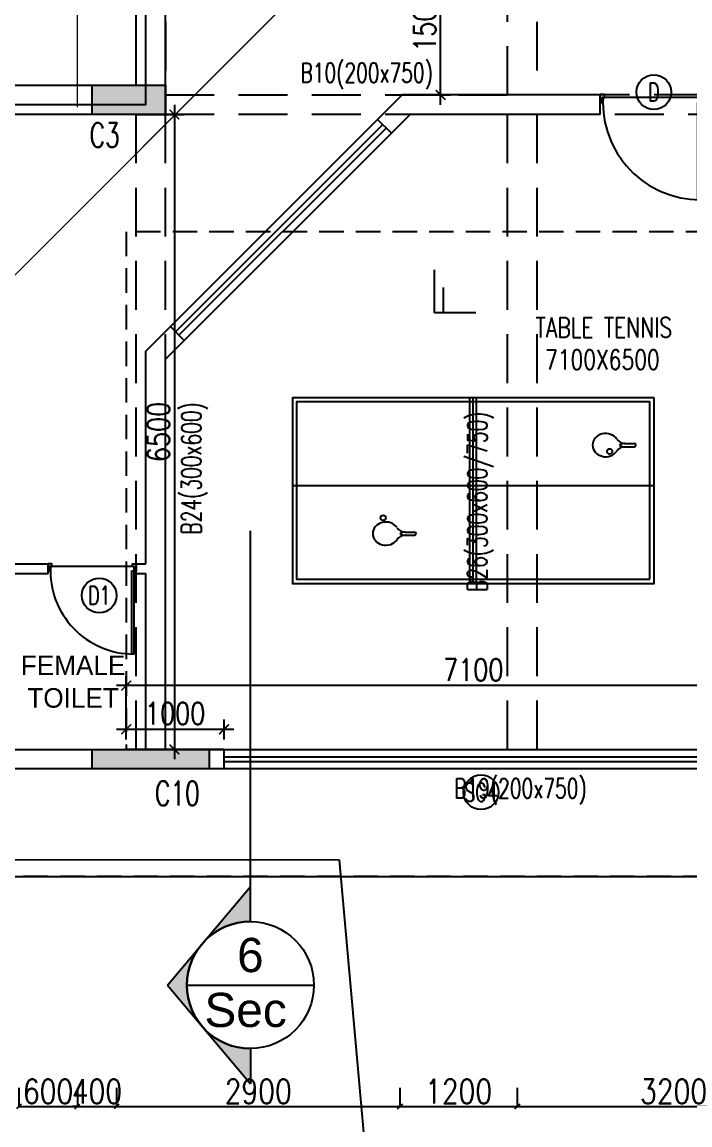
# Model space of a CAD drawing. Extents: x -32840 to 422982, y 280745 to 888746.
# Drawn here: x 82612 to 89445, y 851493 to 862783 of the extents above; entities that cross this region are included whole.
import ezdxf
from ezdxf.enums import TextEntityAlignment as Align

# ---------------------------------------------------------------- set-up
doc = ezdxf.new("R2010")
doc.units = 0
doc.header["$LTSCALE"] = 1000
doc.header["$PDMODE"] = 3
doc.linetypes.add('CONTINOUS', pattern=[0])
doc.linetypes.add('HIDDEN', pattern=[0.375, 0.25, -0.125])
doc.layers.get('Defpoints').update_dxf_attribs({"linetype": 'HIDDEN'})
for name, color, linetype in [('A-Chejja', 5, 'HIDDEN'), ('a-dim', 3, 'Continuous'), ('A-DOOR', 1, 'Continuous'), ('a-drive(base)', 22, 'Continuous'), ('A-FL-Drop', 3, 'Continuous'), ('A-PLINE', 2, 'Continuous'), ('A-RD', 6, 'Continuous'), ('A-Tag LVl', 2, 'Continuous'), ('A-TAG-DW', 2, 'Continuous'), ('A-WALL', 7, 'CONTINOUS'), ('COLNO', 6, 'Continuous'), ('Glass parttion', 5, 'CONTINOUS'), ('S-BEAM', 2, 'Continuous'), ('S-BEAM NO', 3, 'Continuous'), ('S-RCWALL', 10, 'Continuous'), ('S-RCWALL HATCH', 165, 'Continuous'), ('secton', 8, 'Continuous')]:
    doc.layers.add(name, color=color, linetype=linetype)
doc.layers.add('A-Dim grid', color=3, linetype='Continuous', transparency=0.5)
doc.layers.add('A-FUR', color=33, linetype='Continuous', plot=False, transparency=0.5)
doc.layers.add('A08_Wall_Partition Wood_MAA', color=242, linetype='Continuous', lineweight=5)
doc.layers.add('I-ANNO-TEXT', color=130, linetype='Continuous', lineweight=18)
doc.styles.add('Arial', font='arial.ttf')
doc.styles.add('I_NOTE', font='', dxfattribs={"height": 1.5})
doc.styles.add('ROMANS', font='romans.shx', dxfattribs={"width": 0.8})
doc.styles.get('I_NOTE').set_extended_font_data('Tekton')
doc.dimstyles.new('A-Dim Grid', dxfattribs={"dimscale": 100, "dimtxt": 2.5, "dimasz": 0.5, "dimexe": 0, "dimexo": 0, "dimgap": 0.3, "dimtad": 1, "dimdec": 0, "dimlfac": -0.01, "dimzin": 3, "dimdsep": 46, "dimtxsty": 'ROMANS', "dimblk": 'OBLIQUE', "dimcen": 5, "dimclrd": 256, "dimclre": 8, "dimclrt": 4, "dimadec": 0, "dimazin": 0, "dimtfac": 1, "dimtdec": 0, "dimtix": 1, "dimtmove": 1, "dimatfit": 3, "dimfxl": 1, "dimfrac": 2, "dimtolj": 1, "dimtzin": 3, "dimlwd": -1, "dimarcsym": 0})
doc.dimstyles.new('dim-1', dxfattribs={"dimscale": 100, "dimtxt": 2.25, "dimasz": 1, "dimexe": 1, "dimexo": 1, "dimgap": 0.5, "dimtad": 1, "dimdec": 0, "dimzin": 3, "dimdsep": 46, "dimtxsty": 'ROMANS', "dimblk": 'ARCHTICK', "dimcen": 0.0625, "dimdle": 1, "dimclrd": 256, "dimclre": 256, "dimclrt": 6, "dimadec": 0, "dimazin": 0, "dimtfac": 1, "dimtdec": 0, "dimtix": 1, "dimtmove": 1, "dimatfit": 3, "dimfxl": 1, "dimfrac": 2, "dimtolj": 1, "dimtzin": 3, "dimarcsym": 0})

# ---------------------------------------------------------------- blocks, each defined once
blk = doc.blocks.new('A$C6b1eea8e')
at = {"layer": 'S-RCWALL HATCH'}
for points in [[(9120.4, 11348.1), (9120.4, 11048.1), (8370.4, 11048.1), (8370.4, 11348.1)], [(9570.4, 4548.1), (8370.4, 4548.1), (8370.4, 4348.1), (9570.4, 4348.1)]]:
    blk.add_hatch(color=8, dxfattribs=at).paths.add_polyline_path(points)
at = {"layer": 'S-BEAM', "color": 8, "linetype": 'HIDDEN', "ltscale": 2}
for p, q in [((9120.4, 17248.1), (9120.4, 11248.1)), ((12620.4, 11248.1), (12620.4, 17248.1)), ((12920.4, 12748.1), (12920.4, 11248.1)), ((9120.4, 11248.1), (12620.4, 11248.1)), ((19120.4, 11248.1), (12920.4, 11248.1)), ((8820.4, 11048.1), (3820.4, 11048.1)), ((8820.4, 4548.1), (8820.4, 11048.1)), ((12620.4, 11048.1), (9120.4, 11048.1)), ((9120.4, 4548.1), (9120.4, 11048.1)), ((12620.4, 4548.1), (12620.4, 11048.1)), ((15720.4, 11048.1), (12920.4, 11048.1)), ((12920.4, 11048.1), (12920.4, 4548.1)), ((3820.2, 4548.1), (8720.4, 4548.1)), ((9345.4, 4547.8), (12620.4, 4548.1)), ((12920.4, 4548.1), (15720.4, 4548.1))]:
    blk.add_line(p, q, dxfattribs=at)
at = {"layer": 'S-BEAM', "color": 8, "linetype": 'HIDDEN', "ltscale": 750}
for points in [[(3820.4, 11348.1), (8820.4, 11348.1), (8820.4, 17248.1), (3820.4, 17248.1)], [(8595.4, 4347.8), (3820.4, 4348.1)], [(15720.4, 4348.1), (9345.4, 4347.8)]]:
    blk.add_lwpolyline(points, dxfattribs=at)
at = {"layer": 'S-BEAM', "color": 8}
blk.add_lwpolyline([(3620.4, 3248.1), (15420.4, 3248.1), (15420.4, 3048.1), (29020.4, 3048.1), (29020.4, 6350.6)], dxfattribs=at)
at = {"layer": 'S-RCWALL', "color": 8}
for points in [[(9120.4, 11348.1), (9120.4, 11048.1), (8370.4, 11048.1), (8370.4, 11348.1)], [(9570.4, 4548.1), (9570.4, 4348.1), (8370.4, 4348.1), (8370.4, 4548.1)]]:
    blk.add_lwpolyline(points, close=True, dxfattribs=at)
at = {"layer": 'secton', "color": 8, "linetype": 'Continuous'}
for p, q in [((11874.7, 9018.6), (11874.7, 9456.8)), ((11968.1, 9018.6), (11968.1, 9276.9)), ((12296.7, 9018.6), (11874.7, 9018.6))]:
    blk.add_line(p, q, dxfattribs=at)
at = {"layer": 'COLNO', "color": 8, "style": 'ROMANS', "width": 0.7}
for s, p in [('C3', (8346.6, 10712.4)), ('C10', (9014.7, 3973.3))]:
    blk.add_text(s, height=250, dxfattribs=at).set_placement(p)
at = {"layer": 'S-BEAM NO', "color": 8, "style": 'ROMANS', "width": 0.7}
for s, p in [('B10(200x750)', (11179.8, 11575)), ('B19(200x750)', (12753, 4249.9))]:
    blk.add_text(s, height=200, dxfattribs=at).set_placement(p, align=Align.TOP_CENTER)
for s, p in [('B24(300x600)', (9285.6, 7425)), ('B26(300x600/750)', (12212.5, 7083.7))]:
    blk.add_text(s, height=200, rotation=90, dxfattribs=at).set_placement(p, align=Align.TOP_CENTER)
blk = doc.blocks.new('TT TABLE')
for p, q in [((2700, 5400), (2700, 1700)), ((2192, 4246), (2192, 4151)), ((2225, 4246), (2225, 4151)), ((1700, 3583), (3600, 3583)), ((1700, 3550), (3600, 3550)), ((1700, 3517), (3600, 3517)), ((3098, 1998), (3098, 1902)), ((3132, 1998), (3132, 1902))]:
    blk.add_line(p, q)
at = {"color": 8, "linetype": 'HIDDEN'}
blk.add_lwpolyline([(5300, 0), (5300, 7100), (0, 7100), (0, 0)], close=True, dxfattribs=at)
for points in [[(3600, 1700), (3600, 5400), (1700, 5400), (1700, 1700)], [(1742, 1742), (3558, 1742), (3558, 5358), (1742, 5358)]]:
    blk.add_lwpolyline(points, close=True)
for centre in [(2371, 4471), (3051, 2154)]:
    blk.add_circle(centre, 27)
for centre, radius, start, end in [((2092, 4246), 100, 0, 56.0593), ((2292, 4246), 100, 146.4427, 180), ((2125, 4246), 100, 0, 33.5573), ((2325, 4246), 100, 123.9407, 180), ((2209, 4151), 16.7, 180, 0), ((2998, 1998), 100, 0, 56.0593), ((3198, 1998), 100, 146.4427, 180), ((3032, 1998), 100, 0, 33.5573), ((3232, 1998), 100, 123.9407, 180), ((3115, 1902), 16.7, 180, 0)]:
    blk.add_arc(centre, radius, start, end)
for centre in [(2209, 4444), (3115, 2195)]:
    blk.add_ellipse(centre, major_axis=(0, 134), ratio=0.887882, start_param=3.680207, end_param=8.886163)
blk = doc.blocks.new('900 SINGLE 1')
for points in [[(43.2, 70.5), (23.2, 70.5), (23.2, 924.1), (43.2, 924.1)], [(37.1, 28.8), (37.1, 0), (0, 0), (0, 70.5), (18.6, 70.5), (18.6, 28.8)], [(862.9, 28.8), (862.9, 0), (900, 0), (900, 70.5), (881.4, 70.5), (881.4, 28.8)]]:
    blk.add_lwpolyline(points, close=True)
at = {"color": 8}
blk.add_arc((23.2, 70.5), 853.6, 357.19637, 90, dxfattribs=at)
at = {"layer": 'A-FL-Drop'}
blk.add_line((18.6, 28.8), (881.4, 28.8), dxfattribs=at)
blk = doc.blocks.new('RD')
at = {"style": 'ROMANS', "width": 0.75}
for tag, p in [('RT', (10.24, 14.08)), ('SZ', (10.24, 2.74))]:
    blk.add_attdef(tag, text='', height=9, dxfattribs=at).set_placement(p, align=Align.CENTER)
blk = doc.blocks.new('TAG-DOOR-WINOW')
blk.add_circle((0, 0), 2.37)
at = {"color": 6, "style": 'ROMANS', "width": 0.7}
blk.add_attdef('DW', text='', height=2.5, dxfattribs=at).set_placement((0, 0), align=Align.MIDDLE_CENTER)
blk = doc.blocks.new('TAG-SEC-ARROW')
h = blk.add_hatch(color=256)
h.paths.add_polyline_path([(-10.11, 0), (-6.5, 0, -0.2206), (-4.2, 4.96)])
h.paths.add_polyline_path([(0, 8.49), (-4.16, 5, -0.175251), (0, 6.5, -0.175251), (4.16, 5)])
h.paths.add_polyline_path([(4.2, 4.96, -0.2206), (6.5, 0), (10.11, 0)])
for p, q in [((0, 8.49), (-10.11, 0)), ((0, 8.49), (10.11, 0)), ((-6.5, 0), (-10.11, 0)), ((6.5, 0), (46.5, 0))]:
    blk.add_line(p, q)
blk.add_arc((0, 0), 6.5, 0, 180)
blk = doc.blocks.new('TAG-SEC')
blk.add_line((-6.5, 0), (6.5, 0))
blk.add_circle((0, 0), 6.5)
at = {"color": 6, "style": 'Arial'}
blk.add_attdef('88', text='', height=3.5, dxfattribs=at).set_placement((0, 3.08), align=Align.MIDDLE_CENTER)
at = {"color": 6, "style": 'ROMANS', "width": 0.708488}
blk.add_attdef('X8-X-8888', text='', height=1.75, dxfattribs=at).set_placement((-5.58, -2.55), (5.58, -2.55), align=Align.FIT)
blk = doc.blocks.new('A$Ce1edbb18')
at = {"layer": 'A-Tag LVl', "xscale": 100.0000000000005, "yscale": 100.0000000000005, "zscale": 100.0000000000005, "rotation": 90}
blk.add_blockref('TAG-SEC-ARROW', (6370, -15413), dxfattribs=at)
at = {"layer": 'A-Tag LVl'}
ref = blk.add_blockref('TAG-SEC', (6370, -15413), dxfattribs=dict(at, xscale=100, yscale=100, zscale=100))
ref.add_attrib('88', '6', dxfattribs={"layer": '0', "color": 6, "height": 350, "style": 'Arial'}).set_placement((6370, -15105), align=Align.MIDDLE_CENTER)
ref.add_attrib('X8-X-8888', 'Sec', dxfattribs={"layer": '0', "color": 6, "height": 350, "rotation": 360, "style": 'Arial'}).set_placement((6321, -15667), align=Align.MIDDLE_CENTER)
blk = doc.blocks.new('_ArchTick')
at = {"color": 0, "linetype": 'ByBlock', "const_width": 0.15}
blk.add_lwpolyline([(-0.5, -0.5), (0.5, 0.5)], dxfattribs=at)
blk = doc.blocks.new('*D1331')
at = {"layer": 'a-dim', "lineweight": -2, "transparency": 16777216}
for p, q in [((83678, 855437, 0), (83678, 855643, 0)), ((84678, 855437, 0), (84678, 855643, 0)), ((83578, 855543, 0), (84778, 855543, 0))]:
    blk.add_line(p, q, dxfattribs=at)
at = {"layer": 'Defpoints', "color": 0, "transparency": 16777216}
for p in [(84678, 855543, 0), (83678, 855337, 0), (84678, 855337, 0)]:
    blk.add_point(p, dxfattribs=at)
at = {"layer": 'a-dim', "lineweight": -2, "transparency": 16777216, "xscale": 100, "yscale": 100, "zscale": 100, "rotation": 180}
blk.add_blockref('_ArchTick', (83678, 855543, 0), dxfattribs=at)
at = {"layer": 'a-dim', "lineweight": -2, "transparency": 16777216, "xscale": 100, "yscale": 100, "zscale": 100}
blk.add_blockref('_ArchTick', (84678, 855543, 0), dxfattribs=at)
at = {"layer": 'a-dim', "color": 6, "transparency": 16777216, "insert": (84178, 855705, 0), "char_height": 225, "attachment_point": 5, "style": 'ROMANS'}
blk.add_mtext('\\A1;1000', dxfattribs=at)
blk = doc.blocks.new('*D1332')
at = {"layer": 'a-dim', "lineweight": -2, "transparency": 16777216}
for p, q in [((83678, 855437, 0), (83678, 856090, 0)), ((90778, 855437, 0), (90778, 856090, 0)), ((90878, 855990, 0), (83578, 855990, 0))]:
    blk.add_line(p, q, dxfattribs=at)
at = {"layer": 'Defpoints', "color": 0, "transparency": 16777216}
for p in [(83678, 855990, 0), (83678, 855337, 0), (90778, 855337, 0)]:
    blk.add_point(p, dxfattribs=at)
at = {"layer": 'a-dim', "lineweight": -2, "transparency": 16777216, "xscale": 100, "yscale": 100, "zscale": 100, "rotation": 180}
blk.add_blockref('_ArchTick', (83678, 855990, 0), dxfattribs=at)
at = {"layer": 'a-dim', "lineweight": -2, "transparency": 16777216, "xscale": 100, "yscale": 100, "zscale": 100}
blk.add_blockref('_ArchTick', (90778, 855990, 0), dxfattribs=at)
at = {"layer": 'a-dim', "color": 6, "transparency": 16777216, "insert": (87228, 856152, 0), "char_height": 225, "attachment_point": 5, "style": 'ROMANS'}
blk.add_mtext('\\A1;7100', dxfattribs=at)
blk = doc.blocks.new('*D1333')
at = {"layer": 'a-dim', "lineweight": -2, "transparency": 16777216}
for p, q in [((84170, 861937, 0), (84170, 855237, 0)), ((83778, 861837, 0), (84270, 861837, 0)), ((83778, 855337, 0), (84270, 855337, 0))]:
    blk.add_line(p, q, dxfattribs=at)
at = {"layer": 'Defpoints', "color": 0, "transparency": 16777216}
for p in [(83678, 861837, 0), (83678, 855337, 0), (84170, 855337, 0)]:
    blk.add_point(p, dxfattribs=at)
at = {"layer": 'a-dim', "lineweight": -2, "transparency": 16777216, "xscale": 100, "yscale": 100, "zscale": 100}
for p, rotation in [((84170, 861837, 0), 90), ((84170, 855337, 0), 270)]:
    blk.add_blockref('_ArchTick', p, dxfattribs=dict(at, rotation=rotation))
at = {"layer": 'a-dim', "color": 6, "transparency": 16777216, "insert": (84008, 858587, 0), "char_height": 225, "attachment_point": 5, "rotation": 90, "style": 'ROMANS'}
blk.add_mtext('\\A1;6500', dxfattribs=at)
blk = doc.blocks.new('_Oblique')
at = {"color": 0, "linetype": 'ByBlock', "lineweight": -2}
blk.add_line((-0.5, -0.5), (0.5, 0.5), dxfattribs=at)
at = {"color": 0, "linetype": 'ByBlock'}
blk.add_line((-0.5, -0.5), (0.5, 0.5), dxfattribs=at)
blk = doc.blocks.new('*D1403')
at = {"layer": 'A-Dim grid', "color": 8, "lineweight": -2, "transparency": 16777216}
for p, q in [((82578, 851873, 0), (82578, 851681, 0)), ((83178, 851873, 0), (83178, 851681, 0))]:
    blk.add_line(p, q, dxfattribs=at)
at = {"layer": 'A-Dim grid', "transparency": 16777216}
blk.add_line((82578, 851681, 0), (83178, 851681, 0), dxfattribs=at)
at = {"layer": 'Defpoints', "color": 0, "transparency": 16777216}
for p in [(82578, 851873, 0), (83178, 851873, 0), (83178, 851681, 0)]:
    blk.add_point(p, dxfattribs=at)
at = {"layer": 'A-Dim grid', "transparency": 16777216, "xscale": 50, "yscale": 50, "zscale": 50, "rotation": 180}
blk.add_blockref('_Oblique', (82578, 851681, 0), dxfattribs=at)
at = {"layer": 'A-Dim grid', "transparency": 16777216, "xscale": 50, "yscale": 50, "zscale": 50}
blk.add_blockref('_Oblique', (83178, 851681, 0), dxfattribs=at)
at = {"layer": 'A-Dim grid', "color": 4, "transparency": 16777216, "insert": (82878, 851836, 0), "char_height": 250, "attachment_point": 5, "style": 'ROMANS'}
blk.add_mtext('\\A1;600', dxfattribs=at)
blk = doc.blocks.new('*D1404')
at = {"layer": 'A-Dim grid', "color": 8, "lineweight": -2, "transparency": 16777216}
for p, q in [((83178, 851873, 0), (83178, 851681, 0)), ((83578, 851873, 0), (83578, 851681, 0))]:
    blk.add_line(p, q, dxfattribs=at)
at = {"layer": 'A-Dim grid', "transparency": 16777216}
for p, q in [((83178, 851681, 0), (83128, 851681, 0)), ((83178, 851681, 0), (83578, 851681, 0)), ((83578, 851681, 0), (83628, 851681, 0))]:
    blk.add_line(p, q, dxfattribs=at)
at = {"layer": 'Defpoints', "color": 0, "transparency": 16777216}
for p in [(83178, 851873, 0), (83578, 851873, 0), (83578, 851681, 0)]:
    blk.add_point(p, dxfattribs=at)
at = {"layer": 'A-Dim grid', "transparency": 16777216, "xscale": 50, "yscale": 50, "zscale": 50}
blk.add_blockref('_Oblique', (83178, 851681, 0), dxfattribs=at)
at = {"layer": 'A-Dim grid', "transparency": 16777216, "xscale": 50, "yscale": 50, "zscale": 50, "rotation": 180}
blk.add_blockref('_Oblique', (83578, 851681, 0), dxfattribs=at)
at = {"layer": 'A-Dim grid', "color": 4, "transparency": 16777216, "insert": (83378, 851836, 0), "char_height": 250, "attachment_point": 5, "style": 'ROMANS'}
blk.add_mtext('\\A1;400', dxfattribs=at)
blk = doc.blocks.new('*D1405')
at = {"layer": 'A-Dim grid', "color": 8, "lineweight": -2, "transparency": 16777216}
for p, q in [((83578, 851873, 0), (83578, 851681, 0)), ((86478, 851873, 0), (86478, 851681, 0))]:
    blk.add_line(p, q, dxfattribs=at)
at = {"layer": 'A-Dim grid', "transparency": 16777216}
blk.add_line((83578, 851681, 0), (86478, 851681, 0), dxfattribs=at)
at = {"layer": 'Defpoints', "color": 0, "transparency": 16777216}
for p in [(83578, 851873, 0), (86478, 851873, 0), (86478, 851681, 0)]:
    blk.add_point(p, dxfattribs=at)
at = {"layer": 'A-Dim grid', "transparency": 16777216, "xscale": 50, "yscale": 50, "zscale": 50, "rotation": 180}
blk.add_blockref('_Oblique', (83578, 851681, 0), dxfattribs=at)
at = {"layer": 'A-Dim grid', "transparency": 16777216, "xscale": 50, "yscale": 50, "zscale": 50}
blk.add_blockref('_Oblique', (86478, 851681, 0), dxfattribs=at)
at = {"layer": 'A-Dim grid', "color": 4, "transparency": 16777216, "insert": (85028, 851836, 0), "char_height": 250, "attachment_point": 5, "style": 'ROMANS'}
blk.add_mtext('\\A1;2900', dxfattribs=at)
blk = doc.blocks.new('*D1406')
at = {"layer": 'A-Dim grid', "color": 8, "lineweight": -2, "transparency": 16777216}
for p, q in [((86478, 851873, 0), (86478, 851681, 0)), ((87678, 851873, 0), (87678, 851681, 0))]:
    blk.add_line(p, q, dxfattribs=at)
at = {"layer": 'A-Dim grid', "transparency": 16777216}
blk.add_line((86478, 851681, 0), (87678, 851681, 0), dxfattribs=at)
at = {"layer": 'Defpoints', "color": 0, "transparency": 16777216}
for p in [(86478, 851873, 0), (87678, 851873, 0), (87678, 851681, 0)]:
    blk.add_point(p, dxfattribs=at)
at = {"layer": 'A-Dim grid', "transparency": 16777216, "xscale": 50, "yscale": 50, "zscale": 50, "rotation": 180}
blk.add_blockref('_Oblique', (86478, 851681, 0), dxfattribs=at)
at = {"layer": 'A-Dim grid', "transparency": 16777216, "xscale": 50, "yscale": 50, "zscale": 50}
blk.add_blockref('_Oblique', (87678, 851681, 0), dxfattribs=at)
at = {"layer": 'A-Dim grid', "color": 4, "transparency": 16777216, "insert": (87078, 851836, 0), "char_height": 250, "attachment_point": 5, "style": 'ROMANS'}
blk.add_mtext('\\A1;1200', dxfattribs=at)
blk = doc.blocks.new('*D1407')
at = {"layer": 'A-Dim grid', "color": 8, "lineweight": -2, "transparency": 16777216}
for p, q in [((87678, 851873, 0), (87678, 851681, 0)), ((90878, 851873, 0), (90878, 851681, 0))]:
    blk.add_line(p, q, dxfattribs=at)
at = {"layer": 'A-Dim grid', "transparency": 16777216}
blk.add_line((87678, 851681, 0), (90878, 851681, 0), dxfattribs=at)
at = {"layer": 'Defpoints', "color": 0, "transparency": 16777216}
for p in [(87678, 851873, 0), (90878, 851873, 0), (90878, 851681, 0)]:
    blk.add_point(p, dxfattribs=at)
at = {"layer": 'A-Dim grid', "transparency": 16777216, "xscale": 50, "yscale": 50, "zscale": 50, "rotation": 180}
blk.add_blockref('_Oblique', (87678, 851681, 0), dxfattribs=at)
at = {"layer": 'A-Dim grid', "transparency": 16777216, "xscale": 50, "yscale": 50, "zscale": 50}
blk.add_blockref('_Oblique', (90878, 851681, 0), dxfattribs=at)
at = {"layer": 'A-Dim grid', "color": 4, "transparency": 16777216, "insert": (89278, 851836, 0), "char_height": 250, "attachment_point": 5, "style": 'ROMANS'}
blk.add_mtext('\\A1;3200', dxfattribs=at)
blk = doc.blocks.new('*D1411')
at = {"layer": 'A-Dim grid', "color": 8, "lineweight": -2, "transparency": 16777216}
for p, q in [((78678, 851753, 0), (78678, 851088, 0)), ((113778, 851753, 0), (113778, 851088, 0))]:
    blk.add_line(p, q, dxfattribs=at)
at = {"layer": 'A-Dim grid', "transparency": 16777216}
blk.add_line((78678, 851088, 0), (113778, 851088, 0), dxfattribs=at)
at = {"layer": 'Defpoints', "color": 0, "transparency": 16777216}
for p in [(78678, 851753, 0), (113778, 851753, 0), (113778, 851088, 0)]:
    blk.add_point(p, dxfattribs=at)
at = {"layer": 'A-Dim grid', "transparency": 16777216, "xscale": 50, "yscale": 50, "zscale": 50, "rotation": 180}
blk.add_blockref('_Oblique', (78678, 851088, 0), dxfattribs=at)
at = {"layer": 'A-Dim grid', "transparency": 16777216, "xscale": 50, "yscale": 50, "zscale": 50}
blk.add_blockref('_Oblique', (113778, 851088, 0), dxfattribs=at)
at = {"layer": 'A-Dim grid', "color": 4, "transparency": 16777216, "insert": (96228, 851243, 0), "char_height": 250, "attachment_point": 5, "style": 'ROMANS'}
blk.add_mtext('\\A1;35100', dxfattribs=at)
blk = doc.blocks.new('*D1473')
at = {"layer": 'a-dim', "lineweight": -2, "transparency": 16777216}
for p, q in [((86894, 861937, 0), (86894, 863637, 0)), ((86601, 863537, 0), (86994, 863537, 0)), ((86601, 862037, 0), (86994, 862037, 0))]:
    blk.add_line(p, q, dxfattribs=at)
at = {"layer": 'Defpoints', "color": 0, "transparency": 16777216}
for p in [(86501, 863537, 0), (86894, 863537, 0), (86501, 862037, 0)]:
    blk.add_point(p, dxfattribs=at)
at = {"layer": 'a-dim', "lineweight": -2, "transparency": 16777216, "xscale": 100, "yscale": 100, "zscale": 100}
for p, rotation in [((86894, 863537, 0), 90), ((86894, 862037, 0), 270)]:
    blk.add_blockref('_ArchTick', p, dxfattribs=dict(at, rotation=rotation))
at = {"layer": 'a-dim', "color": 6, "transparency": 16777216, "insert": (86731, 862787, 0), "char_height": 225, "attachment_point": 5, "rotation": 90, "style": 'ROMANS'}
blk.add_mtext('\\A1;1500', dxfattribs=at)
blk = doc.blocks.new('A$Cd22f0104')
at = {"layer": 'S-RCWALL HATCH'}
for points in [[(5500, 7600), (5500, 7300), (4750, 7300), (4750, 7600)], [(5950, 800), (4750, 800), (4750, 600), (5950, 600)]]:
    blk.add_hatch(color=253, dxfattribs=at).paths.add_polyline_path(points)
at = {"layer": 'S-RCWALL'}
for points in [[(5500, 7600), (5500, 7300), (4750, 7300), (4750, 7600)], [(5950, 800), (5950, 600), (4750, 600), (4750, 800)]]:
    blk.add_lwpolyline(points, close=True, dxfattribs=at)

msp = doc.modelspace()

# ---------------------------------------------------------------- linework, layer by layer
for p, q in [((83877.6, 861937.1, 0), (83878.1, 863537.1, 0)), ((84078.1, 861837.1, 0), (84078.1, 863537.1, 0)), ((83877.6, 861937.1, 0), (81977.6, 861937.1, 0)), ((84078.1, 861837.1, 0), (81977.6, 861837.1, 0)), ((86391.4, 861645, 0), (86250, 861786.5, 0)), ((84270.1, 859523.7, 0), (84128.7, 859665.1, 0))]:
    msp.add_line(p, q)
at = {"layer": 'A-Chejja', "elevation": 0}
msp.add_lwpolyline([(105078.3, 857137.1), (105078.3, 853837.1), (90377.6, 853837.1), (90377.6, 854037.1), (78577.6, 854037.1), (78577.6, 855287.1)], dxfattribs=at)
at = {"layer": 'A-DOOR'}
for p, q in [((84677.6, 855337.1, 0), (90077.6, 855337.1, 0)), ((84677.6, 855262.1, 0), (90077.6, 855262.1, 0)), ((84677.6, 855212.1, 0), (90077.6, 855212.1, 0)), ((90077.6, 855137.1, 0), (84677.6, 855137.1, 0))]:
    msp.add_line(p, q, dxfattribs=at)
at = {"layer": 'a-drive(base)'}
for p, q in [((68502.7, 854222, 0), (85854.5, 854205.6, 0)), ((85854.5, 854205.6, 0), (86254.1, 849730.6, 0))]:
    msp.add_line(p, q, dxfattribs=at)
at = {"layer": 'A-WALL'}
for p, q in [((86250, 861786.5, 0), (86500.6, 862037.1, 0)), ((88527.6, 862037.1, 0), (86500.6, 862037.1, 0)), ((88527.6, 861837.1, 0), (88527.6, 862037.1, 0)), ((86391.4, 861645, 0), (86583.5, 861837.1, 0)), ((88527.6, 861837.1, 0), (86583.5, 861837.1, 0)), ((86391.4, 861645, 0), (86250, 861786.5, 0)), ((83878.1, 859414.5, 0), (84128.7, 859665.1, 0)), ((84078.1, 859331.7, 0), (84270.1, 859523.7, 0)), ((83878.1, 857237.1, 0), (83878.1, 859414.5, 0)), ((84078.1, 855337.1, 0), (84078.1, 859331.7, 0)), ((81977.6, 857237.1, 0), (82878.1, 857237.1, 0)), ((82878.1, 857137.1, 0), (82878.1, 857237.1, 0)), ((83778.1, 857137.1, 0), (83778.1, 857237.1, 0)), ((83778.1, 857237.1, 0), (83878.1, 857237.1, 0)), ((81977.6, 857137.1, 0), (82878.1, 857137.1, 0)), ((83778.1, 857137.1, 0), (83878.1, 857137.1, 0)), ((83878.1, 855337.1, 0), (83878.1, 857137.1, 0)), ((81977.6, 855337.1, 0), (83477.6, 855337.1, 0)), ((84677.6, 855337.1, 0), (83677.6, 855337.1, 0)), ((84677.6, 855337.1, 0), (84677.6, 855137.1, 0)), ((83477.6, 855137.1, 0), (78577.6, 855137.1, 0)), ((84677.6, 855137.1, 0), (83677.6, 855137.1, 0))]:
    msp.add_line(p, q, dxfattribs=at)
at = {"layer": 'A08_Wall_Partition Wood_MAA'}
for p, q in [((81977.6, 859635.3, 0), (85879.3, 863537.1, 0)), ((83177.6, 861912.1, 0), (83177.6, 863462.1, 0)), ((81977.6, 859635.3, 0), (85338.9, 862996.7, 0))]:
    msp.add_line(p, q, dxfattribs=at)
at = {"layer": 'Glass parttion'}
for p, q in [((84128.7, 859665.1, 0), (86250, 861786.5, 0)), ((84181.7, 859612.1, 0), (86303, 861733.4, 0)), ((84217.1, 859576.8, 0), (86338.4, 861698.1, 0)), ((84270.1, 859523.7, 0), (86391.4, 861645, 0))]:
    msp.add_line(p, q, dxfattribs=at)

# ---------------------------------------------------------------- block references
msp.add_blockref('A$Ce1edbb18', (78577.6, 868337.1, 0))
at = {"layer": 'A-DOOR', "xscale": 1.166666666665826, "yscale": 1.166666666665826, "zscale": 1.166666666665826, "rotation": 180.0000000012203}
msp.add_blockref('900 SINGLE 1', (89577.6, 862042.9, 0), dxfattribs=at)
at = {"layer": 'A-DOOR', "rotation": 180}
msp.add_blockref('900 SINGLE 1', (83778.1, 857237.1, 0), dxfattribs=at)
at = {"layer": 'A-FUR', "rotation": 90}
msp.add_blockref('TT TABLE', (90777.6, 855337.1, 0), dxfattribs=at)
at = {"layer": 'A-PLINE'}
msp.add_blockref('A$Cd22f0104', (78577.4, 854537.1, 0), dxfattribs=at)
at = {"layer": 'A-RD'}
ref = msp.add_blockref('RD', (88208.4, 859146.1, 0), dxfattribs=dict(at, xscale=29.00000000000006, yscale=29.00000000000006, zscale=29.00000000000006, rotation=359.9999973745001))
ref.add_attrib('RT', 'TABLE TENNIS', dxfattribs={"height": 203, "rotation": 360, "style": 'ROMANS', "width": 0.75}).set_placement((88563.5, 859554.3, 0), align=Align.CENTER)
ref.add_attrib('SZ', '7100X6500', dxfattribs={"height": 203, "rotation": 360, "style": 'ROMANS', "width": 0.75}).set_placement((88549, 859225.6, 0), align=Align.CENTER)
at = {"layer": 'A-TAG-DW'}
ref = msp.add_blockref('TAG-DOOR-WINOW', (89075.6, 862065.9, 0), dxfattribs=dict(at, xscale=75.00000000000004, yscale=75.00000000000004, zscale=75.00000000000004, rotation=334.3000000001243))
ref.add_attrib('DW', 'D', dxfattribs={"layer": '0', "color": 6, "height": 187.5, "style": 'ROMANS', "width": 0.7}).set_placement((89075.6, 862065.9, 0), align=Align.MIDDLE_CENTER)
ref = msp.add_blockref('TAG-DOOR-WINOW', (83401.4, 856913.5, 0), dxfattribs=dict(at, xscale=75.00000000000004, yscale=75.00000000000004, zscale=75.00000000000004, rotation=334.3000000001243))
ref.add_attrib('DW', 'D1', dxfattribs={"layer": '0', "color": 6, "height": 187.5, "style": 'ROMANS', "width": 0.7}).set_placement((83401.4, 856913.5, 0), align=Align.MIDDLE_CENTER)
ref = msp.add_blockref('TAG-DOOR-WINOW', (87307.4, 854897.9, 0), dxfattribs=dict(at, xscale=75.00000000000004, yscale=75.00000000000004, zscale=75.00000000000004, rotation=334.3000000001243))
ref.add_attrib('DW', 'SG4', dxfattribs={"layer": '0', "color": 6, "height": 187.5, "style": 'ROMANS', "width": 0.7}).set_placement((87307.4, 854897.9, 0), align=Align.MIDDLE_CENTER)
at = {"layer": 'S-RCWALL'}
msp.add_blockref('A$C6b1eea8e', (74957.2, 850789, 0), dxfattribs=at)

# ---------------------------------------------------------------- texts
at = {"layer": 'I-ANNO-TEXT', "ltscale": 0.25, "insert": (83133.7, 856029.4, 0), "char_height": 200, "attachment_point": 5, "style": 'I_NOTE'}
msp.add_mtext('FEMALE \\PTOILET', dxfattribs=at)

# ---------------------------------------------------------------- dimensions: what is measured, and where the dimension line sits
at = {"layer": 'a-dim'}
dim = msp.add_aligned_dim(p1=(86500.6, 862037.1, 0), p2=(86500.6, 863537.1, 0), distance=-393.3, dimstyle='dim-1', dxfattribs=at)
dim.commit()
dim.dimension.update_dxf_attribs({"geometry": '*D1473', "text_midpoint": (86731.4, 862787.1, 0)})
dim = msp.add_linear_dim(base=(84170.1, 855337.1, 0), p1=(83677.6, 861837.1, 0), p2=(83677.6, 855337.1, 0), angle=90, dimstyle='dim-1', dxfattribs=at)
dim.commit()
dim.dimension.update_dxf_attribs({"geometry": '*D1333', "text_midpoint": (84007.6, 858587.1, 0)})
for base, p1, p2, picture, middle in [((83677.6, 855989.5, 0), (90777.6, 855337.1, 0), (83677.6, 855337.1, 0), '*D1332', (87227.6, 856152, 0)), ((84677.6, 855542.6, 0), (83677.6, 855337.1, 0), (84677.6, 855337.1, 0), '*D1331', (84177.6, 855705.1, 0))]:
    dim = msp.add_linear_dim(base=base, p1=p1, p2=p2, dimstyle='dim-1', dxfattribs=at)
    dim.commit()
    dim.dimension.update_dxf_attribs({"geometry": picture, "text_midpoint": middle})
at = {"layer": 'A-Dim grid'}
for base, p1, p2, picture, middle in [((83177.6, 851681.1, 0), (82577.6, 851872.6, 0), (83177.6, 851872.6, 0), '*D1403', (82877.6, 851836.1, 0)), ((83577.6, 851681.1, 0), (83177.6, 851872.6, 0), (83577.6, 851872.6, 0), '*D1404', (83377.6, 851836.1, 0)), ((86477.6, 851681.1, 0), (83577.6, 851872.6, 0), (86477.6, 851872.6, 0), '*D1405', (85027.6, 851836.1, 0)), ((87677.6, 851681.1, 0), (86477.6, 851872.6, 0), (87677.6, 851872.6, 0), '*D1406', (87077.6, 851836.1, 0)), ((90877.6, 851681.1, 0), (87677.6, 851872.6, 0), (90877.6, 851872.6, 0), '*D1407', (89277.6, 851836.1, 0)), ((113777.8, 851088.5, 0), (78677.6, 851752.9, 0), (113777.8, 851752.9, 0), '*D1411', (96227.7, 851243.5, 0))]:
    dim = msp.add_linear_dim(base=base, p1=p1, p2=p2, dimstyle='A-Dim Grid', dxfattribs=at)
    dim.commit()
    dim.dimension.update_dxf_attribs({"geometry": picture, "text_midpoint": middle})

doc.saveas('drawing.dxf')
